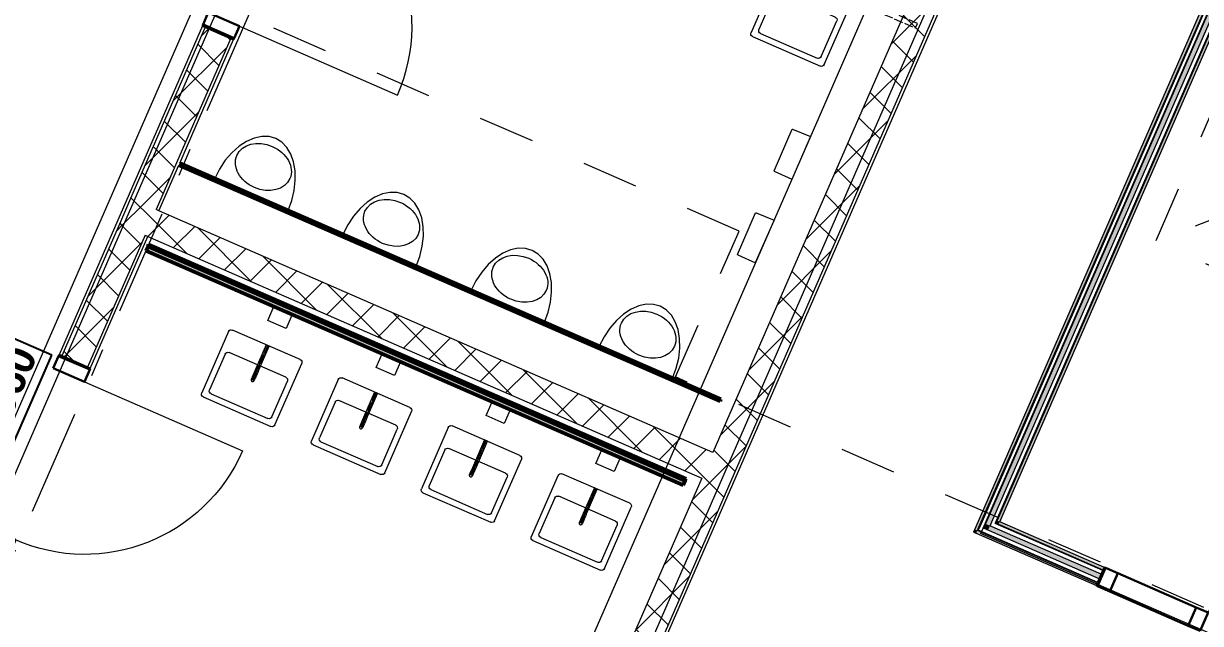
# Model space of a CAD drawing. Header units: millimetres. Extents: x -50172 to 90294, y -80883 to 25069.
# Drawn here: x -10053 to -4161, y -40599 to -37597 of the extents above; entities that cross this region are included whole.
import ezdxf
from ezdxf.enums import TextEntityAlignment as Align

# ---------------------------------------------------------------- set-up
doc = ezdxf.new("R2010")
doc.units = ezdxf.units.MM
doc.header["$MEASUREMENT"] = 0
for name, pattern in [('Dashed', [564.444447, 282.222223, -282.222223]), ('Dot & Dashed', [670.277762, 352.777767, -176.388884, 0, -141.111112]), ('Double Dashed', [1093.611073, 529.166651, -211.666656, 141.111112, -211.666656]), ('Hidden Line', [55, 45, -10])]:
    doc.linetypes.add(name, pattern=pattern)
for name, color, linetype, lineweight in [('0_Pen_No__1', 7, 'Continuous', 13), ('A-20-M_Roof_Accessory_Pen_No__93', 8, 'Continuous', 13), ('A-20-M_Roof_Pen_No__150', 7, 'Continuous', 0), ('A-25-M_Wall_Int_Pen_No__1', 7, 'Continuous', 13), ('A-95-MC_Marker_Section_P2.Marker_Pen_No__1', 7, 'Continuous', 13), ('New_A-25-M_Wall_Int_Pen_No__1', 7, 'Continuous', 13), ('New_A-35-M_FFE_Sanitary_Pen_No__4', 7, 'Continuous', 20), ('New_A-35-M_FFE_Sanitary_Pen_No__87', 8, 'Continuous', 20), ('New_A-95-P_Drawing_Pen_No__1', 7, 'Continuous', 13), ('New_ArchiCAD Door Markers_Pen_No__1', 7, 'Continuous', 13), ('New_ArchiCAD Door Markers_Pen_No__5', 7, 'Continuous', 25), ('New_ArchiCAD Doors_Pen_No__1', 7, 'Continuous', 13), ('New_ArchiCAD Zone Stamps_Pen_No__6', 7, 'Continuous', 35)]:
    doc.layers.add(name, color=color, linetype=linetype, lineweight=lineweight)
for name, color, linetype in [('A-20-M_Roof_Accessory', 7, 'Continuous'), ('A-25-M_Wall_Int', 7, 'Continuous'), ('A-95-MC_Marker_Section_P2.Marker', 7, 'Continuous'), ('New_A-05-M_Gross_Int_Circulation', 7, 'Continuous'), ('New_A-15-MG_Structural_Grid_Phase_2', 7, 'Continuous'), ('New_A-25-M_Wall_Int', 7, 'Continuous'), ('New_A-35-M_FFE_Sanitary', 7, 'Continuous'), ('New_ArchiCAD Door Markers', 7, 'Continuous'), ('New_ArchiCAD Doors', 7, 'Continuous')]:
    doc.layers.add(name, color=color, linetype=linetype)
for name, color, linetype, lineweight, true_color in [('A-25-M_Wall_Int_Pen_No__107', 7, 'Continuous', 15, 0xa6a6a6), ('New_A-05-M_Gross_Int_Circulation_Pen_No__74', 7, 'Continuous', 20, 0x606060), ('New_A-15-MG_Structural_Grid_Phase_2_Pen_No__222', 7, 'Continuous', 13, 0x65af33), ('New_A-25-M_Wall_Int_Pen_No__107', 7, 'Continuous', 15, 0xa6a6a6), ('New_A-35-M_FFE_Sanitary_Pen_No__211', 7, 'Continuous', 13, 0xebf6ff), ('New_A-35-M_FFE_Sanitary_Pen_No__27', 7, 'Continuous', 50, 0x2a2a2a), ('New_A-35-M_FFE_Sanitary_Pen_No__64', 7, 'Continuous', 20, 0x606060), ('New_A-35-M_FFE_Sanitary_Pen_No__75', 7, 'Continuous', 20, 0x606060), ('New_ArchiCAD Doors_Pen_No__43', 7, 'Continuous', 30, 0x444444), ('New_ArchiCAD Doors_Pen_No__63', 7, 'Continuous', 20, 0x606060)]:
    doc.layers.add(name, color=color, linetype=linetype, lineweight=lineweight, true_color=true_color)
doc.styles.add('GENERATED_STYLE_1', font='')
doc.styles.add('GENERATED_STYLE_2', font='')
doc.styles.add('GENERATED_STYLE_3', font='')
doc.styles.add('GENERATED_STYLE_4', font='')
doc.styles.get('GENERATED_STYLE_1').set_extended_font_data('Arial', bold=True)
doc.styles.get('GENERATED_STYLE_2').set_extended_font_data('Swis721 BT', bold=True)
doc.styles.get('GENERATED_STYLE_3').set_extended_font_data('Arial')
doc.styles.get('GENERATED_STYLE_4').set_extended_font_data('Swis721 BT')
pattern_1 = [(246.4404, (0, 0), (-158.76755, 69.2305), [0, -100]), (246.4404, (59.4, -80.45), (-158.76755, 69.2305), [0, -100])]
pattern_2 = [(45, (0, 0), (-91.92388, 91.92388), []), (135, (0, 0), (91.92388, 91.92388), [])]

# ---------------------------------------------------------------- blocks, each defined once
blk = doc.blocks.new('Corridor 02-Third_INB 3152_2_1', base_point=(-27291.1, -30973.4))
at = {"layer": 'New_A-05-M_Gross_Int_Circulation_Pen_No__74', "linetype": 'Continuous'}
for p, q in [((-9983.3, -39593.9), (-7235.4, -33292)), ((-12447.9, -45246), (-9983.3, -39593.9))]:
    blk.add_line(p, q, dxfattribs=at)
at = {"layer": 'New_ArchiCAD Zone Stamps_Pen_No__6'}
for tag, height, style, p in [('ROOM_NAME', 250, 'GENERATED_STYLE_1', (-28123.9, -29413.8)), ('zoneNameLine2', 250, 'GENERATED_STYLE_1', (-28312.4, -29846)), ('ROOM_NUMBER', 200, 'GENERATED_STYLE_3', (-28500.8, -30266.7)), ('measuredAreaCode', 200, 'GENERATED_STYLE_3', (-28657.8, -30626.8)), ('ROOM_HOLES_PRM', 200, 'GENERATED_STYLE_3', (-28350.4, -30760.8)), ('DUMMY_649', 200, 'GENERATED_STYLE_3', (-27721.3, -31035.2)), ('DUMMY_650', 133.3, 'GENERATED_STYLE_3', (-27442, -31141.7))]:
    blk.add_attdef(tag, text='', height=height, rotation=336.44041, dxfattribs=dict(at, style=style)).set_placement(p, align=Align.TOP_LEFT)
blk = doc.blocks.new('Corridor 01-Third_INB 3350_3_1', base_point=(-4895.7, -33421.2))
at = {"layer": 'New_A-05-M_Gross_Int_Circulation_Pen_No__74', "linetype": 'Continuous'}
for p, q in [((-5261.5, -40149.2), (-2183.6, -33090.6)), ((-4255.8, -34600), (-6933.8, -40741.5)), ((9753.7, -46696.5), (-5261.5, -40149.2))]:
    blk.add_line(p, q, dxfattribs=at)
at = {"layer": 'New_ArchiCAD Zone Stamps_Pen_No__6'}
for tag, height, style, p in [('ROOM_NAME', 250, 'GENERATED_STYLE_1', (-5728.5, -31861.6)), ('zoneNameLine2', 250, 'GENERATED_STYLE_1', (-5916.9, -32293.8)), ('ROOM_NUMBER', 200, 'GENERATED_STYLE_3', (-6105.3, -32714.5)), ('measuredAreaCode', 200, 'GENERATED_STYLE_3', (-6262.4, -33074.6)), ('DUMMY_649', 200, 'GENERATED_STYLE_3', (-5955, -33208.6)), ('DUMMY_650', 200, 'GENERATED_STYLE_3', (-5465.6, -33422)), ('DUMMY_651', 133.3, 'GENERATED_STYLE_3', (-5186.3, -33528.6))]:
    blk.add_attdef(tag, text='', height=height, rotation=336.44041, dxfattribs=dict(at, style=style)).set_placement(p, align=Align.TOP_LEFT)
blk = doc.blocks.new('Door 19_7')
at = {"layer": 'New_ArchiCAD Doors_Pen_No__1', "linetype": 'Continuous'}
for p, q in [((-505, 0), (-505, -15)), ((505, 0), (505, -15)), ((-505, -15), (-505, -155)), ((505, -15), (505, -155)), ((-505, -155), (-505, -170)), ((505, -155), (505, -170))]:
    blk.add_line(p, q, dxfattribs=at)
at = {"layer": 'New_ArchiCAD Doors_Pen_No__43', "linetype": 'Continuous'}
for p, q in [((-498, 0), (-505, 0)), ((-505, 0), (-505, -170)), ((-432, 0), (-498, 0)), ((-498, 0), (-498, -170)), ((-432, -170), (-432, 0)), ((498, 0), (432, 0)), ((432, 0), (432, -170)), ((498, 0), (505, 0)), ((498, -170), (498, 0)), ((505, 0), (505, -170)), ((-498, -170), (-505, -170)), ((-498, -170), (-432, -170)), ((432, -170), (498, -170)), ((498, -170), (505, -170))]:
    blk.add_line(p, q, dxfattribs=at)
at = {"layer": 'New_ArchiCAD Doors_Pen_No__63', "linetype": 'Continuous'}
blk.add_line((432, 0), (432, 864), dxfattribs=at)
blk.add_arc((432, 0), 864, 90, 180, dxfattribs=at)
blk = doc.blocks.new('Door Stamp 17_14')
at = {"layer": 'New_ArchiCAD Door Markers_Pen_No__5', "linetype": 'Continuous'}
for p, q in [((488.6, 244.9), (-488.6, 244.9)), ((-488.6, 244.9), (-488.6, 33.1)), ((488.6, 33.1), (488.6, 244.9)), ((-488.6, 33.1), (488.6, 33.1)), ((-488.6, 33.1), (488.6, 33.1))]:
    blk.add_line(p, q, dxfattribs=at)
at = {"layer": 'New_ArchiCAD Door Markers_Pen_No__1', "style": 'GENERATED_STYLE_2'}
blk.add_attdef('AC_WIDO_ID', text='', height=150, dxfattribs=at).set_placement((-429.7, 77.7), align=Align.BOTTOM_LEFT)
blk = doc.blocks.new('Wall_84_1', base_point=(-12396.4, -45462.7))
at = {"layer": 'New_A-25-M_Wall_Int_Pen_No__107', "linetype": 'Continuous'}
h = blk.add_hatch(dxfattribs=at)
h.set_pattern_fill('Plaster_0001', color=256, style=0, pattern_type=2)
h.set_pattern_definition(pattern_1)
h.paths.add_polyline_path([(-9874.7, -39254.3), (-9860.9, -39260.3), (-9143.3, -37614.5), (-9157, -37608.5)])
h = blk.add_hatch(dxfattribs=at)
h.set_pattern_fill('Concrete_Block_0001', color=256, style=0, pattern_type=2)
h.set_pattern_definition(pattern_2)
h.paths.add_polyline_path([(-9517.1, -38471.8), (-9388.8, -38527.7), (-9015, -37670.5), (-9143.3, -37614.5)])
h = blk.add_hatch(dxfattribs=at)
h.set_pattern_fill('Plaster_0001', color=256, style=0, pattern_type=2)
h.set_pattern_definition(pattern_1)
h.paths.add_polyline_path([(-9388.8, -38527.7), (-9375, -38533.7), (-9001.2, -37676.5), (-9015, -37670.5)])
h = blk.add_hatch(dxfattribs=at)
h.set_pattern_fill('Concrete_Block_0001', color=256, style=0, pattern_type=2)
h.set_pattern_definition(pattern_2)
h.paths.add_polyline_path([(-9444.7, -38656.1), (-9388.8, -38527.7), (-9517.1, -38471.8), (-9573.1, -38600.1)])
h = blk.add_hatch(dxfattribs=at)
h.set_pattern_fill('Concrete_Block_0001', color=256, style=0, pattern_type=2)
h.set_pattern_definition(pattern_2)
h.paths.add_polyline_path([(-9431, -38662.1), (-9375, -38533.7), (-9388.8, -38527.7), (-9444.7, -38656.1)])
h = blk.add_hatch(dxfattribs=at)
h.set_pattern_fill('Concrete_Block_0001', color=256, style=0, pattern_type=2)
h.set_pattern_definition(pattern_2)
h.paths.add_polyline_path([(-9573.1, -38600.1), (-9860.9, -39260.3), (-9732.6, -39316.2), (-9444.7, -38656.1)])
h = blk.add_hatch(dxfattribs=at)
h.set_pattern_fill('Plaster_0001', color=256, style=0, pattern_type=2)
h.set_pattern_definition(pattern_1)
h.paths.add_polyline_path([(-9444.7, -38656.1), (-9732.6, -39316.2), (-9718.8, -39322.2), (-9431, -38662.1)])
at = {"layer": 'New_A-25-M_Wall_Int_Pen_No__1', "linetype": 'Continuous'}
for p, q in [((-9143.3, -37614.5), (-9517.1, -38471.8)), ((-9143.3, -37614.5), (-9157, -37608.5)), ((-9015, -37670.5), (-9143.3, -37614.5)), ((-9015, -37670.5), (-9388.8, -38527.7)), ((-9001.2, -37676.5), (-9015, -37670.5)), ((-9517.1, -38471.8), (-9573.1, -38600.1)), ((-9375, -38533.7), (-9388.8, -38527.7)), ((-9573.1, -38600.1), (-9860.9, -39260.3)), ((-9444.7, -38656.1), (-9732.6, -39316.2)), ((-9444.7, -38656.1), (-9431, -38662.1)), ((-9860.9, -39260.3), (-9874.7, -39254.3)), ((-9732.6, -39316.2), (-9860.9, -39260.3)), ((-9718.8, -39322.2), (-9732.6, -39316.2))]:
    blk.add_line(p, q, dxfattribs=at)
at = {"layer": 'New_A-25-M_Wall_Int_Pen_No__1', "linetype": 'Continuous', "flags": 128}
for points in [[(-9157, -37608.5), (-9874.7, -39254.3)], [(-9271.1, -38295.4), (-9001.2, -37676.5)], [(-9375, -38533.7), (-9275.1, -38304.6)], [(-9718.8, -39322.2), (-9431, -38662.1)]]:
    blk.add_lwpolyline(points, dxfattribs=at)
at = {"layer": 'New_ArchiCAD Door Markers', "linetype": 'Continuous'}
ref = blk.add_blockref('Door Stamp 17_14', (-10076.5, -39717.2), dxfattribs=dict(at, rotation=66.44041158399142))
ref.add_attrib('AC_WIDO_ID', 'ID03.060', dxfattribs={"layer": 'New_ArchiCAD Door Markers_Pen_No__1', "color": 7, "height": 150, "rotation": 66.44041, "style": 'GENERATED_STYLE_2'}).set_placement((-10278.6, -40053.3), align=Align.BOTTOM_LEFT)
at = {"layer": 'New_ArchiCAD Doors', "color": 251, "linetype": 'Continuous', "lineweight": 20, "true_color": 0x606060, "zscale": 1000, "rotation": 246.4404115839914}
blk.add_blockref('Door 19_7', (-8799.4, -37213.5), dxfattribs=at)
at = {"layer": 'New_ArchiCAD Doors', "color": 251, "linetype": 'Continuous', "lineweight": 20, "true_color": 0x606060, "xscale": -1, "zscale": 1000, "rotation": 246.4404115839914}
blk.add_blockref('Door 19_7', (-9920.7, -39785.1), dxfattribs=at)
blk = doc.blocks.new('Wall_85_1', base_point=(-9431, -38662.1))
at = {"layer": 'New_A-25-M_Wall_Int_Pen_No__107', "linetype": 'Continuous'}
h = blk.add_hatch(dxfattribs=at)
h.set_pattern_fill('Concrete_Block_0001', color=256, style=0, pattern_type=2)
h.set_pattern_definition(pattern_2)
h.paths.add_polyline_path([(-9431, -38662.1), (-6658, -39871.2), (-6602, -39742.9), (-9375, -38533.7)])
at = {"layer": 'New_A-25-M_Wall_Int_Pen_No__1', "linetype": 'Continuous', "flags": 128}
for points in [[(-6602, -39742.9), (-9375, -38533.7)], [(-9431, -38662.1), (-6658, -39871.2)]]:
    blk.add_lwpolyline(points, dxfattribs=at)
blk = doc.blocks.new('Wall_86_1', base_point=(-8586.5, -44681.8))
at = {"layer": 'New_A-25-M_Wall_Int_Pen_No__107', "linetype": 'Continuous'}
h = blk.add_hatch(dxfattribs=at)
h.set_pattern_fill('Concrete_Block_0001', color=256, style=0, pattern_type=2)
h.set_pattern_definition(pattern_2)
h.paths.add_polyline_path([(-8532.3, -44519.9), (-4357.4, -34945.7), (-4485.8, -34889.7), (-8660.6, -44464)])
h = blk.add_hatch(dxfattribs=at)
h.set_pattern_fill('Plaster_0001', color=256, style=0, pattern_type=2)
h.set_pattern_definition([(66.4404, (0, 0), (-158.76755, 69.2305), [0, -100]), (66.4404, (-59.4, 80.45), (-158.76755, 69.2305), [0, -100])])
h.paths.add_polyline_path([(-6878.8, -40765.5), (-4343.7, -34951.7), (-4357.4, -34945.7), (-6892.6, -40759.5)])
at = {"layer": 'New_A-25-M_Wall_Int_Pen_No__1', "linetype": 'Continuous'}
blk.add_line((-8532.3, -44519.9), (-4357.4, -34945.7), dxfattribs=at)
at = {"layer": 'New_A-25-M_Wall_Int_Pen_No__1', "linetype": 'Continuous', "flags": 128}
for points in [[(-6878.8, -40765.5), (-4343.7, -34951.7)], [(-4853.7, -35733.4), (-6602, -39742.9)], [(-6658, -39871.2), (-8660.6, -44464)]]:
    blk.add_lwpolyline(points, dxfattribs=at)
blk = doc.blocks.new('*X605')
at = {"layer": 'New_A-25-M_Wall_Int_Pen_No__107', "linetype": 'Continuous'}
blk.add_hatch(color=256, dxfattribs=at).paths.add_polyline_path([(-5214.7, -40108.9), (-5216, -40109.5), (-5215.1, -40109.9)])
blk = doc.blocks.new('*X606')
at = {"layer": 'New_A-25-M_Wall_Int_Pen_No__107', "linetype": 'Continuous'}
blk.add_hatch(color=256, dxfattribs=at).paths.add_polyline_path([(-5215.1, -40109.9), (-5225.1, -40132.8), (-4667.5, -40375.9), (-4657.5, -40353)])
blk = doc.blocks.new('*X614')
at = {"layer": 'New_A-25-M_Wall_Int_Pen_No__107', "linetype": 'Continuous'}
blk.add_hatch(color=256, dxfattribs=at).paths.add_polyline_path([(-5248, -40122.8), (-5225.1, -40132.8), (-5215.1, -40109.9), (-5216, -40109.5), (-5247.6, -40121.9)])
blk = doc.blocks.new('Door with Sidelight on Side 2 19_9')
at = {"layer": 'New_ArchiCAD Doors_Pen_No__1', "linetype": 'Continuous'}
for p, q in [((-755, 0), (-755, -15)), ((755, 0), (755, -15)), ((-755, -15), (-755, -18)), ((-755, -18), (-755, -38)), ((-755, -38), (-755, -63)), ((755, -15), (755, -18)), ((755, -18), (755, -38)), ((755, -38), (755, -63)), ((-755, -63), (-755, -82)), ((-755, -82), (-755, -85)), ((-755, -85), (-755, -100)), ((755, -63), (755, -82)), ((755, -82), (755, -85)), ((755, -85), (755, -100))]:
    blk.add_line(p, q, dxfattribs=at)
at = {"layer": 'New_ArchiCAD Doors_Pen_No__43', "linetype": 'Continuous'}
for p, q in [((-748, 0), (-755, 0)), ((-755, 0), (-755, -100)), ((-682, 0), (-748, 0)), ((-748, 0), (-748, -100)), ((-254, 0), (-682, 0)), ((-682, 0), (-682, -100)), ((-682, -100), (-682, 0)), ((-254, -100), (-254, 0)), ((-188, 0), (-254, 0)), ((-254, 0), (-254, -100)), ((-188, -100), (-188, 0)), ((748, 0), (682, 0)), ((682, 0), (682, -100)), ((748, 0), (755, 0)), ((748, -100), (748, 0)), ((755, 0), (755, -100)), ((-748, -100), (-755, -100)), ((-748, -100), (-682, -100)), ((-682, -100), (-254, -100)), ((-254, -100), (-188, -100)), ((682, -100), (748, -100)), ((748, -100), (755, -100))]:
    blk.add_line(p, q, dxfattribs=at)
at = {"layer": 'New_ArchiCAD Doors_Pen_No__63', "linetype": 'Continuous'}
blk.add_line((682, 0), (682, 870), dxfattribs=at)
blk.add_arc((682, 0), 870, 90, 180, dxfattribs=at)
blk = doc.blocks.new('Wall_131_1', base_point=(9699.1, -46571.7))
at = {"layer": 'A-25-M_Wall_Int_Pen_No__107', "linetype": 'Continuous', "lineweight": 0, "true_color": 0x535353}
for points in [[(-5189.7, -40099.1), (-5186.9, -40100.3), (-5185.7, -40097.6)], [(-5277.9, -40133.8), (-5275.1, -40135), (-5273.9, -40132.2)]]:
    blk.add_hatch(color=251, dxfattribs=at).paths.add_polyline_path(points)
at = {"layer": 'A-25-M_Wall_Int_Pen_No__107', "linetype": 'Continuous'}
for points in [[(-5185.7, -40097.6), (-5172, -40103.6), (-5166, -40089.8)], [(-5297.6, -40141.5), (-5283.9, -40147.5), (-5277.9, -40133.8)]]:
    blk.add_hatch(color=256, dxfattribs=at).paths.add_polyline_path(points)
at = {"layer": 'New_A-25-M_Wall_Int_Pen_No__107', "linetype": 'Continuous', "lineweight": 0, "true_color": 0x535353}
for points in [[(-5185.7, -40097.6), (-5186.9, -40100.3), (-4649.6, -40334.6), (-4648.4, -40331.9)], [(-5273.9, -40132.2), (-5275.1, -40135), (-4676.3, -40396.1), (-4675.1, -40393.3)]]:
    blk.add_hatch(color=251, dxfattribs=at).paths.add_polyline_path(points)
at = {"layer": 'New_A-25-M_Wall_Int_Pen_No__107', "linetype": 'Continuous'}
for points in [[(-5166, -40089.8), (-5172, -40103.6), (-4648.4, -40331.9), (-4642.4, -40318.1)], [(-5283.9, -40147.5), (-4682.3, -40409.8), (-4676.3, -40396.1), (-5277.9, -40133.8)]]:
    blk.add_hatch(color=256, dxfattribs=at).paths.add_polyline_path(points)
at = {"layer": 'A-25-M_Wall_Int_Pen_No__1', "linetype": 'Continuous'}
for p, q in [((-5215.1, -40109.9), (-5214.7, -40108.9)), ((-5248, -40122.8), (-5247.6, -40121.9))]:
    blk.add_line(p, q, dxfattribs=at)
at = {"layer": 'New_A-25-M_Wall_Int_Pen_No__1', "linetype": 'Continuous'}
for p, q in [((-4657.5, -40353), (-5215.1, -40109.9)), ((-4649.6, -40334.6), (-5189.7, -40099.1)), ((-4648.4, -40331.9), (-5185.7, -40097.6)), ((-4676.3, -40396.1), (-5277.9, -40133.8)), ((-4675.1, -40393.3), (-5273.9, -40132.2)), ((-4667.5, -40375.9), (-5248, -40122.8)), ((-4657.5, -40353), (-4667.5, -40375.9)), ((-4649.6, -40334.6), (-4657.5, -40353)), ((-4648.4, -40331.9), (-4649.6, -40334.6)), ((-4642.4, -40318.1), (-4648.4, -40331.9)), ((-4676.3, -40396.1), (-4682.3, -40409.8)), ((-4675.1, -40393.3), (-4676.3, -40396.1)), ((-4667.5, -40375.9), (-4675.1, -40393.3))]:
    blk.add_line(p, q, dxfattribs=at)
at = {"layer": 'New_A-25-M_Wall_Int_Pen_No__1', "linetype": 'Continuous', "flags": 128}
for points in [[(-4642.4, -40318.1), (-5166, -40089.8)], [(-5297.6, -40141.5), (-5283.9, -40147.5)], [(-5283.9, -40147.5), (-4682.3, -40409.8)]]:
    blk.add_lwpolyline(points, dxfattribs=at)
at = {"layer": 'New_A-25-M_Wall_Int', "color": 250, "lineweight": 50, "true_color": 0x2a2a2a}
for name in ['*X614', '*X606', '*X605']:
    blk.add_blockref(name, (0, 0), dxfattribs=at)
at = {"layer": 'New_ArchiCAD Doors', "color": 251, "linetype": 'Continuous', "lineweight": 20, "true_color": 0x606060, "zscale": 1000, "rotation": 336.4404115839982}
blk.add_blockref('Door with Sidelight on Side 2 19_9', (-3950.3, -40619.9), dxfattribs=at)
blk = doc.blocks.new('Wall_244_1', base_point=(-9430.5, -38711.4))
at = {"layer": 'New_A-35-M_FFE_Sanitary_Pen_No__211', "linetype": 'Continuous'}
h = blk.add_hatch(dxfattribs=at)
h.set_pattern_fill('Plaster_0001', color=256, style=0, pattern_type=2)
h.set_pattern_definition([(336.4404, (0, 0), (69.2305, 158.76755), [0, -100]), (336.4404, (80.45, 59.4), (69.2305, 158.76755), [0, -100])])
h.paths.add_polyline_path([(-9430.5, -38711.4), (-6740.1, -39884.5), (-6736.1, -39875.3), (-9426.5, -38702.2)])
at = {"layer": 'New_A-35-M_FFE_Sanitary_Pen_No__27', "linetype": 'Continuous', "flags": 128}
for points in [[(-9426.5, -38702.2), (-9430.5, -38711.4)], [(-6736.1, -39875.3), (-9426.5, -38702.2)], [(-9430.5, -38711.4), (-6740.1, -39884.5)], [(-6740.1, -39884.5), (-6736.1, -39875.3)]]:
    blk.add_lwpolyline(points, dxfattribs=at)
blk = doc.blocks.new('Wall_245_1', base_point=(-9439.2, -38734.9))
at = {"layer": 'New_A-35-M_FFE_Sanitary', "linetype": 'Continuous', "lineweight": 15}
blk.add_hatch(color=8, dxfattribs=at).paths.add_polyline_path([(-9439.2, -38734.9), (-6751, -39907), (-6741, -39884.1), (-9429.2, -38711.9)])
at = {"layer": 'New_A-35-M_FFE_Sanitary_Pen_No__27', "linetype": 'Continuous', "flags": 128}
for points in [[(-9429.2, -38711.9), (-9439.2, -38734.9)], [(-9439.2, -38734.9), (-6751, -39907)], [(-6741, -39884.1), (-9429.2, -38711.9)], [(-6751, -39907), (-6741, -39884.1)]]:
    blk.add_lwpolyline(points, dxfattribs=at)
blk = doc.blocks.new('Wall_248_1', base_point=(-7559.3, -36759.4))
at = {"layer": 'New_A-35-M_FFE_Sanitary_Pen_No__87', "linetype": 'Hidden Line', "flags": 128}
for points in [[(-7559.3, -36759.4), (-5588.5, -37618.8)], [(-5578.5, -37595.9), (-7526.4, -36746.5)], [(-5588.5, -37618.8), (-5578.5, -37595.9)]]:
    blk.add_lwpolyline(points, dxfattribs=at)
blk = doc.blocks.new('Wall_253_1', base_point=(-9275.1, -38304.6))
at = {"layer": 'New_A-35-M_FFE_Sanitary_Pen_No__211', "linetype": 'Continuous'}
h = blk.add_hatch(dxfattribs=at)
h.set_pattern_fill('Plaster_0001', color=256, style=0, pattern_type=2)
h.set_pattern_definition([(156.4404, (0, 0), (69.2305, 158.76755), [0, -100]), (156.4404, (-80.45, -59.4), (69.2305, 158.76755), [0, -100])])
h.paths.add_polyline_path([(-9275.1, -38304.6), (-6566.3, -39485.8), (-6562.3, -39476.6), (-9271.1, -38295.4)])
at = {"layer": 'New_A-35-M_FFE_Sanitary_Pen_No__27', "linetype": 'Continuous', "flags": 128}
for points in [[(-9275.1, -38304.6), (-6566.3, -39485.8)], [(-6562.3, -39476.6), (-9271.1, -38295.4)], [(-6566.3, -39485.8), (-6562.3, -39476.6)]]:
    blk.add_lwpolyline(points, dxfattribs=at)
blk = doc.blocks.new('*X1026')
at = {"layer": 'A-25-M_Wall_Int_Pen_No__107', "linetype": 'Continuous'}
blk.add_hatch(color=256, dxfattribs=at).paths.add_polyline_path([(-5216, -40109.5), (-5214.7, -40108.9), (-2133.8, -33043.6), (-2166.7, -33056.5), (-5238, -40099.9)])
blk = doc.blocks.new('*X1027')
at = {"layer": 'A-25-M_Wall_Int_Pen_No__107', "linetype": 'Continuous'}
blk.add_hatch(color=256, dxfattribs=at).paths.add_polyline_path([(-5238, -40099.9), (-5247.6, -40121.9), (-5216, -40109.5)])
blk = doc.blocks.new('Wall_441_1', base_point=(-2216.8, -33076.2))
at = {"layer": 'A-25-M_Wall_Int_Pen_No__107', "linetype": 'Continuous', "lineweight": 0, "true_color": 0x535353}
for points in [[(-5188.5, -40096.4), (-5185.7, -40097.6), (-2104.9, -33032.2), (-2108.8, -33033.8)], [(-5276.7, -40131), (-5273.9, -40132.2), (-2193.1, -33066.9), (-2197, -33068.4)], [(-5189.7, -40099.1), (-5185.7, -40097.6), (-5188.5, -40096.4)], [(-5277.9, -40133.8), (-5273.9, -40132.2), (-5276.7, -40131)]]:
    blk.add_hatch(color=251, dxfattribs=at).paths.add_polyline_path(points)
at = {"layer": 'A-25-M_Wall_Int_Pen_No__107', "linetype": 'Continuous'}
for points in [[(-5166, -40089.8), (-2085.1, -33024.5), (-2104.9, -33032.2), (-5179.7, -40083.8)], [(-5291.6, -40127.8), (-5277.9, -40133.8), (-2197, -33068.4), (-2216.8, -33076.2)], [(-5185.7, -40097.6), (-5166, -40089.8), (-5179.7, -40083.8)], [(-5297.6, -40141.5), (-5277.9, -40133.8), (-5291.6, -40127.8)]]:
    blk.add_hatch(color=256, dxfattribs=at).paths.add_polyline_path(points)
at = {"layer": 'A-25-M_Wall_Int_Pen_No__1', "linetype": 'Continuous'}
for p, q in [((-2133.8, -33043.6), (-5207.1, -40091.5)), ((-2108.8, -33033.8), (-5188.5, -40096.4)), ((-2104.9, -33032.2), (-5179.7, -40083.8)), ((-2197, -33068.4), (-5276.7, -40131)), ((-2193.1, -33066.9), (-5266.3, -40114.8)), ((-2166.7, -33056.5), (-5238, -40099.9)), ((-5266.3, -40114.8), (-5273.9, -40132.2)), ((-5238, -40099.9), (-5247.6, -40121.9)), ((-5207.1, -40091.5), (-5214.7, -40108.9)), ((-5188.5, -40096.4), (-5189.7, -40099.1)), ((-5179.7, -40083.8), (-5185.7, -40097.6)), ((-5276.7, -40131), (-5277.9, -40133.8))]:
    blk.add_line(p, q, dxfattribs=at)
at = {"layer": 'A-25-M_Wall_Int_Pen_No__1', "linetype": 'Continuous', "flags": 128}
for points in [[(-5166, -40089.8), (-2085.1, -33024.5)], [(-2216.8, -33076.2), (-5297.6, -40141.5)]]:
    blk.add_lwpolyline(points, dxfattribs=at)
at = {"layer": 'A-25-M_Wall_Int', "color": 250, "lineweight": 50, "true_color": 0x2a2a2a}
for name in ['*X1026', '*X1027']:
    blk.add_blockref(name, (0, 0), dxfattribs=at)
blk = doc.blocks.new('Morph_7_1')
at = {"layer": 'A-20-M_Roof_Accessory_Pen_No__93', "linetype": 'Continuous', "flags": 128}
for points in [[(-11962.8, -38843.8), (-10872.4, -36343.2)], [(-9039.1, -37142.6), (-10872.4, -36343.2)], [(-10129.5, -39643.2), (-9039.1, -37142.6)], [(-10129.5, -39643.2), (-11962.8, -38843.8)]]:
    blk.add_lwpolyline(points, dxfattribs=at)
blk = doc.blocks.new('Tube 19')
at = {"layer": 'New_A-35-M_FFE_Sanitary_Pen_No__64', "linetype": 'Continuous'}
for p, q in [((0, 8), (0, -8)), ((138.9, 8), (0, 8)), ((138.9, -8), (138.9, 8)), ((0, -8), (138.9, -8))]:
    blk.add_line(p, q, dxfattribs=at)
at = {"layer": 'New_A-35-M_FFE_Sanitary_Pen_No__64', "linetype": 'Hidden Line'}
for p, q in [((0, 6), (138.9, 6)), ((0, -6), (138.9, -6))]:
    blk.add_line(p, q, dxfattribs=at)
at = {"layer": 'New_A-35-M_FFE_Sanitary_Pen_No__64', "linetype": 'Dot & Dashed'}
blk.add_line((0, 0), (138.9, 0), dxfattribs=at)
blk = doc.blocks.new('Elbow Tube 19')
at = {"layer": 'New_A-35-M_FFE_Sanitary_Pen_No__64', "linetype": 'Continuous'}
for p, q in [((-8, 0), (-7.7, 2.1)), ((-7.7, -2.1), (-8, 0)), ((-7.7, 2.1), (-6.9, 4)), ((-6.9, 4), (-5.7, 5.7)), ((-5.7, 5.7), (-4, 6.9)), ((-4, 6.9), (-2.1, 7.7)), ((-2.1, 7.7), (0, 8)), ((1.7, 8), (0, 8)), ((6.7, 8), (1.7, 8)), ((14.6, 8), (6.7, 8)), ((25, 8), (14.6, 8)), ((37.1, 8), (25, 8)), ((50, 8), (37.1, 8)), ((50, 7.7), (50, 8)), ((50, 6.9), (50, 7.7)), ((50, 5.7), (50, 6.9)), ((50, 4), (50, 5.7)), ((50, 2.1), (50, 4)), ((50, 0), (50, 2.1)), ((50, -2.1), (50, 0)), ((-6.9, -4), (-7.7, -2.1)), ((-5.7, -5.7), (-6.9, -4)), ((-4, -6.9), (-5.7, -5.7)), ((-2.1, -7.7), (-4, -6.9)), ((0, -8), (-2.1, -7.7)), ((1.7, -8), (0, -8)), ((6.7, -8), (1.7, -8)), ((14.6, -8), (6.7, -8)), ((25, -8), (14.6, -8)), ((37.1, -8), (25, -8)), ((50, -8), (37.1, -8)), ((50, -4), (50, -2.1)), ((50, -5.7), (50, -4)), ((50, -6.9), (50, -5.7)), ((50, -7.7), (50, -6.9)), ((50, -8), (50, -7.7))]:
    blk.add_line(p, q, dxfattribs=at)
at = {"layer": 'New_A-35-M_FFE_Sanitary_Pen_No__64', "linetype": 'Hidden Line'}
for p, q in [((0, 6), (50, 6)), ((0, -6), (50, -6))]:
    blk.add_line(p, q, dxfattribs=at)
at = {"layer": 'New_A-35-M_FFE_Sanitary_Pen_No__64', "linetype": 'Dot & Dashed'}
blk.add_line((0, 0), (50, 0), dxfattribs=at)
blk = doc.blocks.new('Cube 19')
at = {"layer": 'New_A-35-M_FFE_Sanitary_Pen_No__64', "linetype": 'Continuous'}
for p, q in [((75, 100), (0, 100)), ((0, 100), (0, 0)), ((75, 0), (75, 100)), ((0, 0), (75, 0))]:
    blk.add_line(p, q, dxfattribs=at)
blk = doc.blocks.new('Urinal 19')
at = {"layer": 'New_A-35-M_FFE_Sanitary_Pen_No__64', "linetype": 'Continuous'}
for p, q in [((-200, 0), (-197, -53)), ((0, 0), (-200, 0)), ((200, 0), (0, 0)), ((197, -53), (200, 0)), ((-197, -53), (-187.9, -104.3)), ((187.9, -104.3), (197, -53)), ((-187.9, -104.3), (-173.2, -152.5)), ((173.2, -152.5), (187.9, -104.3)), ((-173.2, -152.5), (-153.2, -196.1)), ((153.2, -196.1), (173.2, -152.5)), ((-153.2, -196.1), (-128.6, -233.6)), ((-128.6, -233.6), (-100, -264.1)), ((100, -264.1), (128.6, -233.6)), ((128.6, -233.6), (153.2, -196.1)), ((-100, -264.1), (-68.4, -286.6)), ((-68.4, -286.6), (-34.7, -300.4)), ((34.7, -300.4), (68.4, -286.6)), ((68.4, -286.6), (100, -264.1)), ((-34.7, -300.4), (0, -305)), ((0, -305), (34.7, -300.4))]:
    blk.add_line(p, q, dxfattribs=at)
blk.add_ellipse((0, -150), major_axis=(-145, 0), ratio=0.772414, dxfattribs=at)
blk = doc.blocks.new('nbl_HandDriers_Dyson_DysonAirbladeV-AB08')
at = {"layer": 'New_A-35-M_FFE_Sanitary_Pen_No__4', "linetype": 'Continuous'}
for p, q in [((-114.8, -97.9), (-116.7, 0)), ((-116.7, 0), (-115.2, 0)), ((-115.2, 0), (115.2, 0)), ((114.8, -97.9), (116.7, 0)), ((115.2, 0), (116.7, 0)), ((-114.8, -97.9), (-113.3, -99.3)), ((-113.3, -99.3), (113.3, -99.3)), ((113.3, -99.3), (114.8, -97.9))]:
    blk.add_line(p, q, dxfattribs=at)
blk = doc.blocks.new('Basin 19')
at = {"layer": 'New_A-35-M_FFE_Sanitary_Pen_No__75', "linetype": 'Continuous'}
for p, q in [((-185, 0), (185, 0)), ((-200, -350), (-200, -15)), ((200, -15), (200, -350)), ((-155, -110), (155, -110)), ((-170, -320), (-170, -125)), ((170, -125), (170, -320)), ((155, -335), (-155, -335)), ((185, -365), (-185, -365))]:
    blk.add_line(p, q, dxfattribs=at)
for centre, start, end in [((-185, -15), 90, 180), ((185, -15), 0, 90), ((-155, -125), 90, 180), ((155, -125), 0, 90), ((-185, -350), 180, 270), ((-155, -320), 180, 270), ((155, -320), 270, 0), ((185, -350), 270, 0)]:
    blk.add_arc(centre, 15, start, end, dxfattribs=at)
blk = doc.blocks.new('Standard grid marker_46')
at = {"layer": 'New_A-15-MG_Structural_Grid_Phase_2_Pen_No__222', "linetype": 'Double Dashed'}
blk.add_line((8462.3, 0), (0, 0), dxfattribs=at)
at = {"layer": 'New_A-15-MG_Structural_Grid_Phase_2_Pen_No__222', "style": 'GENERATED_STYLE_4'}
for tag, p in [('AC_MarkerText_1_0', (-500, 36.8)), ('AC_MarkerText_1_1', (27762.4, 36.8))]:
    blk.add_attdef(tag, text='', height=350, rotation=270, dxfattribs=at).set_placement(p, align=Align.MIDDLE_CENTER)
blk = doc.blocks.new('Cutting Plane_5_1', base_point=(18850.6, -50545.4))
at = {"layer": 'A-95-MC_Marker_Section_P2.Marker_Pen_No__1', "linetype": 'Dashed'}
for p, q in [((-6471, -38635.4), (-31881.6, -27555.2)), ((-6789.2, -39365.2), (-6471, -38635.4)), ((18621.4, -50445.5), (-6789.2, -39365.2))]:
    blk.add_line(p, q, dxfattribs=at)

msp = doc.modelspace()

# ---------------------------------------------------------------- linework, layer by layer
at = {"layer": '0_Pen_No__1', "linetype": 'Dashed', "flags": 128}
msp.add_lwpolyline([(-4086.9, -38001.4), (-3399.4, -38301.1), (-3699.2, -38988.6), (-4386.7, -38688.8)], close=True, dxfattribs=at)
at = {"layer": 'A-20-M_Roof_Pen_No__150', "linetype": 'Continuous'}
msp.add_line((-4654, -34816.3), (-7469.4, -41272.9), dxfattribs=at)
at = {"layer": 'New_A-95-P_Drawing_Pen_No__1', "linetype": 'Dashed'}
msp.add_line((-3399.4, -38301.1), (-4386.7, -38688.8), dxfattribs=at)

# ---------------------------------------------------------------- block references
at = {"layer": 'A-20-M_Roof_Accessory', "linetype": 'Continuous', "lineweight": 0}
msp.add_blockref('Morph_7_1', (0, 0), dxfattribs=at)
at = {"layer": 'A-25-M_Wall_Int', "color": 250, "lineweight": 50, "true_color": 0x2a2a2a}
msp.add_blockref('Wall_441_1', (-2216.8, -33076.2), dxfattribs=at)
at = {"layer": 'A-95-MC_Marker_Section_P2.Marker'}
msp.add_blockref('Cutting Plane_5_1', (18850.6, -50545.4), dxfattribs=at)
at = {"layer": 'New_A-05-M_Gross_Int_Circulation', "linetype": 'Continuous'}
for name, p in [('Corridor 02-Third_INB 3152_2_1', (-27291.1, -30973.4)), ('Corridor 01-Third_INB 3350_3_1', (-4895.7, -33421.2))]:
    msp.add_blockref(name, p, dxfattribs=at)
at = {"layer": 'New_A-15-MG_Structural_Grid_Phase_2', "color": 8, "linetype": 'Continuous', "lineweight": 15, "zscale": 1000, "rotation": 66.44041158399293}
msp.add_blockref('Standard grid marker_46', (-11868.8, -44302.7), dxfattribs=at)
at = {"layer": 'New_A-25-M_Wall_Int', "color": 250, "lineweight": 50, "true_color": 0x2a2a2a}
for name, p in [('Wall_84_1', (-12396.4, -45462.7)), ('Wall_86_1', (-8586.5, -44681.8)), ('Wall_85_1', (-9431, -38662.1)), ('Wall_131_1', (9699.1, -46571.7))]:
    msp.add_blockref(name, p, dxfattribs=at)
at = {"layer": 'New_A-35-M_FFE_Sanitary', "color": 250, "lineweight": 50, "true_color": 0x2a2a2a}
for name, p in [('Wall_248_1', (-7559.3, -36759.4)), ('Wall_253_1', (-9275.1, -38304.6)), ('Wall_244_1', (-9430.5, -38711.4)), ('Wall_245_1', (-9439.2, -38734.9))]:
    msp.add_blockref(name, p, dxfattribs=at)
at = {"layer": 'New_A-35-M_FFE_Sanitary', "linetype": 'Continuous', "xscale": -1, "zscale": 1000}
for p, rotation in [((-6087.8, -37401.1), 336.4404115839918), ((-8837.8, -39204.4), 336.4404115839915), ((-8287.8, -39444.2), 336.4404115839915), ((-7737.8, -39684), 336.4404115839915), ((-7187.8, -39923.8), 336.4404115839915)]:
    msp.add_blockref('Basin 19', p, dxfattribs=dict(at, rotation=rotation))
at = {"layer": 'New_A-35-M_FFE_Sanitary', "color": 251, "linetype": 'Continuous', "lineweight": 20, "true_color": 0x606060, "zscale": 1000}
for name, p, rotation in [('Urinal 19', (-8912.1, -38451.9), 156.4404115839909), ('Urinal 19', (-8270.5, -38731.7), 156.4404115839909), ('Urinal 19', (-7628.8, -39011.5), 156.4404115839909), ('Urinal 19', (-6987.2, -39291.3), 156.4404115839982), ('Tube 19', (-8830.6, -39207.5), 246.440411583989), ('Tube 19', (-8287.8, -39444.2), 246.440411583989), ('Tube 19', (-7737.8, -39684), 246.440411583989), ('Tube 19', (-7187.8, -39923.8), 246.440411583989)]:
    msp.add_blockref(name, p, dxfattribs=dict(at, rotation=rotation))
at = {"layer": 'New_A-35-M_FFE_Sanitary', "color": 251, "linetype": 'Continuous', "lineweight": 20, "true_color": 0x606060, "xscale": -1, "zscale": 1000}
for name, p, rotation in [('nbl_HandDriers_Dyson_DysonAirbladeV-AB08', (-6159.6, -38269.1), 246.4404115839862), ('nbl_HandDriers_Dyson_DysonAirbladeV-AB08', (-6342.1, -38687.6), 246.4404115839862), ('Cube 19', (-8708.8, -39053.4), 66.44041158399438), ('Cube 19', (-8166, -39290), 66.44041158399438), ('Elbow Tube 19', (-8906, -39380.6), 246.4404115840468), ('Cube 19', (-7616, -39529.8), 66.44041158399438), ('Elbow Tube 19', (-8363.3, -39617.3), 246.4404115840468), ('Cube 19', (-7066, -39769.7), 66.44041158399438), ('Elbow Tube 19', (-7813.3, -39857.1), 246.4404115840468), ('Elbow Tube 19', (-7263.3, -40097), 246.4404115840468)]:
    msp.add_blockref(name, p, dxfattribs=dict(at, rotation=rotation))

doc.saveas('drawing.dxf')
